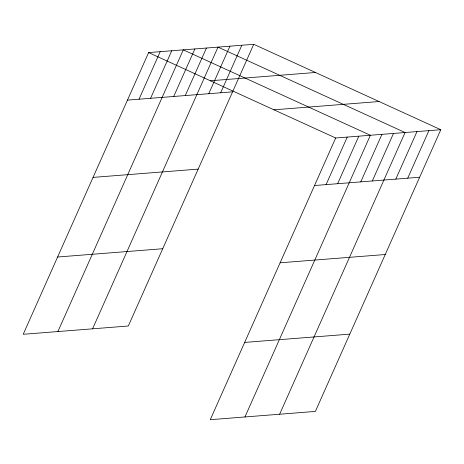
<?xml version="1.0" encoding="UTF-8"?>
<svg xmlns="http://www.w3.org/2000/svg" width="464" height="464" viewBox="0 0 464 464"><rect width="100%" height="100%" fill="white"/><g stroke="black" fill="none" stroke-linecap="round" stroke-linejoin="round"><path stroke-width="0.7" d="M253.744 44.306L148.619 52.589L23.2 334.289L128.319 326.006L253.744 44.306L440.8 129.711L315.381 411.411L210.256 419.694L335.681 137.994L440.8 129.711M139.02 99.209L160.184 51.678M150.585 98.298L171.75 50.767M57.89 331.557L183.309 49.857L370.371 135.262L244.946 416.956M173.71 96.477L194.874 48.946M185.275 95.567L206.439 48.036M92.58 328.825L217.999 47.125L405.06 132.524L279.635 414.224M208.754 93.716L229.918 46.185M220.667 92.777L241.831 45.246M326.082 184.614L347.24 137.083M337.641 183.698L358.805 136.172M360.772 181.876L381.93 134.345M372.331 180.966L393.495 133.435M395.809 179.116L416.974 131.585M407.723 178.176L428.887 130.651M210.349 80.771L315.474 72.488M127.461 100.12L232.58 91.837M273.951 109.811L379.071 101.529M93.055 177.399L198.174 169.116M314.517 185.525L419.636 177.242M57.606 257.015L162.725 248.733M280.111 262.798L385.23 254.516M244.661 342.415L349.786 334.132M148.619 52.589L335.681 137.994"/></g></svg>
